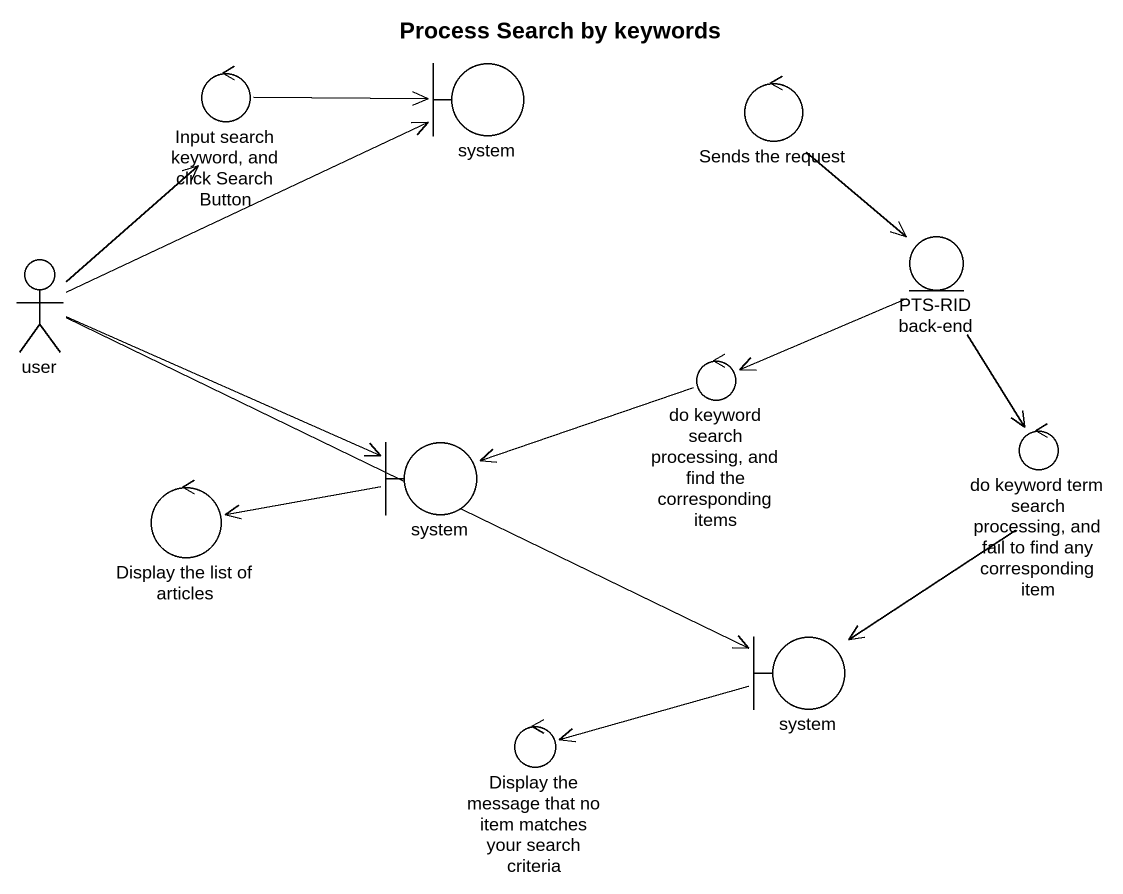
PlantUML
@startuml
title Process Search by keywords
control "Input search keyword, and click Search Button" as Input_search_keyword_and
boundary system
control "Sends the request" as Sends_the_request
actor user
entity "PTS-RID back-end" as PTS_RID_back_end
control "do keyword search processing, and find the corresponding items" as do_keyword_search
boundary "system" as system_2
control "do keyword term search processing, and fail to find any corresponding item" as do_keyword_term_search
control "Display the list of articles" as Display_the_list_of_articles
boundary "system" as system_3
control "Display the message that no item matches your search criteria" as Display_the_message_that_no
Input_search_keyword_and -right-> system
Sends_the_request --> PTS_RID_back_end
user -up-> Input_search_keyword_and
user -right-> system
user -right-> system_2
user -right-> system_3
PTS_RID_back_end --> do_keyword_search
PTS_RID_back_end --> do_keyword_term_search
do_keyword_search -left-> system_2
system_2 -left-> Display_the_list_of_articles
do_keyword_term_search --> system_3
system_3 -left-> Display_the_message_that_no
@enduml
